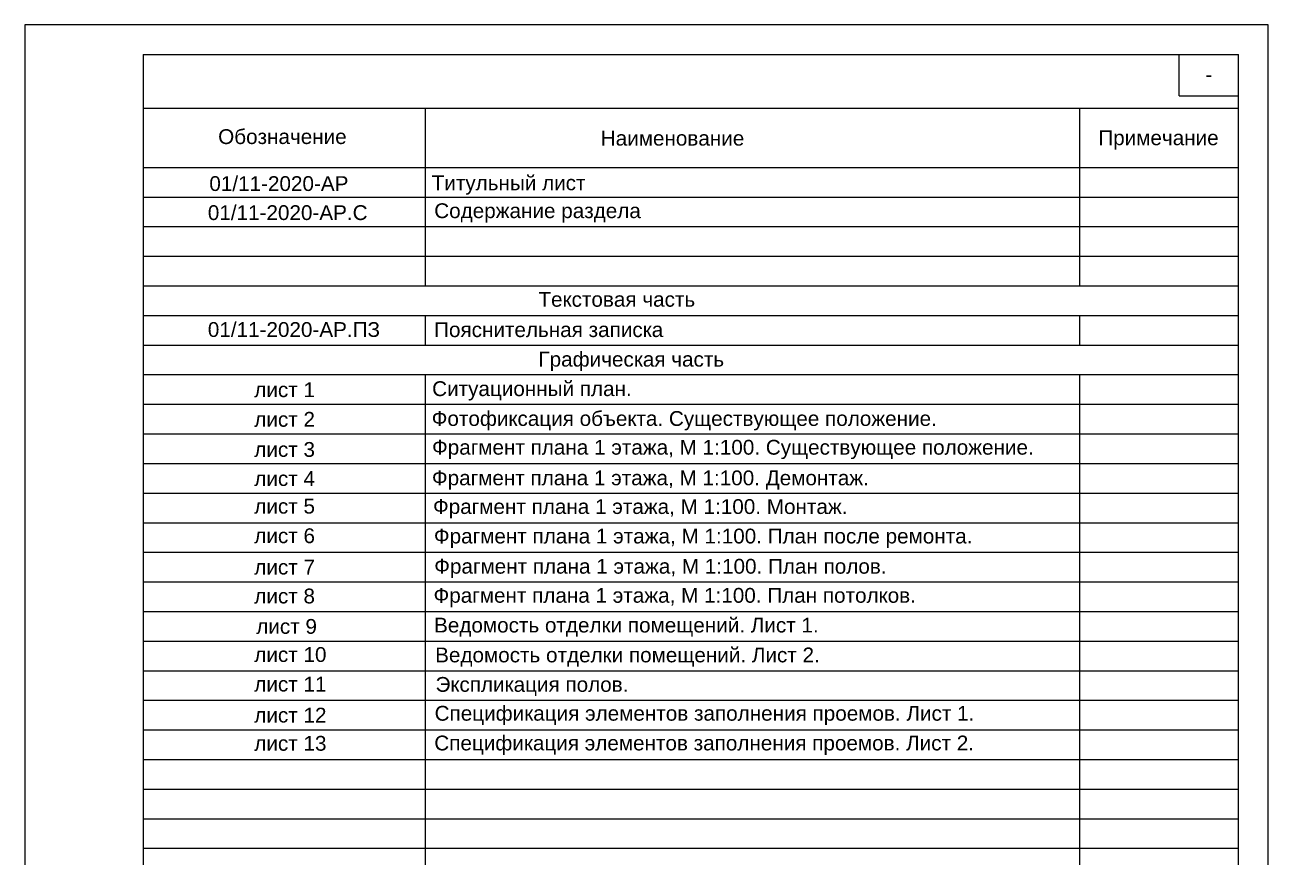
# Model space of a CAD drawing. Header units: metres. Extents: x -163 to 308, y -116 to 9.
# Drawn here: x -75.78 to -54.78, y -9.12 to 4.94 of the extents above; entities that cross this region are included whole.
import ezdxf
from ezdxf.enums import TextEntityAlignment as Align

# ---------------------------------------------------------------- set-up
doc = ezdxf.new("R2010")
doc.units = ezdxf.units.M
doc.header["$MEASUREMENT"] = 0
for name, color, linetype, lineweight in [('Level 1', 7, 'Continuous', 0), ('Level 50', 7, 'Continuous', 0), ('Level 63', 7, 'Continuous', 0)]:
    doc.layers.add(name, color=color, linetype=linetype, lineweight=lineweight)
doc.styles.add('Style-Arial', font='arial.ttf')

# ---------------------------------------------------------------- blocks, each defined once
blk = doc.blocks.new('*U282')
at = {"layer": 'Level 50', "color": 7, "linetype": 'Continuous', "lineweight": 0}
for p, q in [((10.511, 14.85), (-10.489, 14.85)), ((-10.489, 14.85), (-10.489, -14.85)), ((10.511, -14.85), (10.511, 14.85))]:
    blk.add_line(p, q, dxfattribs=at)
at = {"layer": 'Level 50', "color": 7, "linetype": 'Continuous', "lineweight": 13}
for p, q in [((-8.489, 14.35), (-8.489, -14.35)), ((-8.489, 14.35), (10.011, 14.35)), ((9.011, 13.65), (9.011, 14.35)), ((10.011, -14.35), (10.011, 14.35)), ((9.011, 13.65), (10.011, 13.65))]:
    blk.add_line(p, q, dxfattribs=at)
at = {"layer": 'Level 50', "color": 7, "linetype": 'Continuous', "lineweight": 30, "style": 'Style-Arial'}
blk.add_text('-', height=0.25, dxfattribs=at).set_placement((9.511, 14.014), align=Align.MIDDLE_CENTER)

msp = doc.modelspace()

# ---------------------------------------------------------------- linework, layer by layer
at = {"color": 7, "linetype": 'Continuous', "lineweight": 0}
for p, q in [((-55.2794834, 2.02664473), (-73.77947456, 2.02664473)), ((-55.2794834, 1.52664473), (-73.77947456, 1.52664473)), ((-55.2794834, 1.02664473), (-73.77947456, 1.02664473)), ((-55.2794834, -1.47335527), (-73.77947456, -1.47335527)), ((-55.2794834, -1.97335527), (-73.77947456, -1.97335527)), ((-55.2794834, -2.47335527), (-73.77947456, -2.47335527)), ((-55.2794834, -2.97335527), (-73.77947456, -2.97335527)), ((-55.2794834, -3.47335527), (-73.77947456, -3.47335527)), ((-55.2794834, -3.97335527), (-73.77947456, -3.97335527)), ((-55.2794834, -4.47335527), (-73.77947456, -4.47335527)), ((-55.2794834, -4.47335527), (-73.77947456, -4.47335527)), ((-55.2794834, -4.97335527), (-73.77947456, -4.97335527)), ((-55.2794834, -4.97335527), (-73.77947456, -4.97335527)), ((-55.2794834, -5.47335527), (-73.77947456, -5.47335527)), ((-55.2794834, -5.47335527), (-73.77947456, -5.47335527)), ((-55.2794834, -5.47335527), (-73.77947456, -5.47335527)), ((-55.2794834, -5.97335527), (-73.77947456, -5.97335527)), ((-55.2794834, -6.47335527), (-73.77947456, -6.47335527)), ((-55.2794834, -6.97335527), (-73.77947456, -6.97335527)), ((-55.2794834, -7.47335527), (-73.77947456, -7.47335527)), ((-55.2794834, -7.97335527), (-73.77947456, -7.97335527)), ((-55.2794834, -8.47335527), (-73.77947456, -8.47335527)), ((-55.2794834, -8.97335527), (-73.77947456, -8.97335527))]:
    msp.add_line(p, q, dxfattribs=at)
at = {"color": 7, "linetype": 'Continuous', "lineweight": 13}
for p, q in [((-55.2794834, 0.52664473), (-73.77947456, 0.52664473)), ((-55.2794834, 0.02664473), (-73.77947456, 0.02664473)), ((-55.2794834, -0.47335527), (-73.77947456, -0.47335527)), ((-55.2794834, -0.97335527), (-73.77947456, -0.97335527)), ((-69.01373663, -10.47335527), (-69.01373663, -0.97335527)), ((-57.95825561, -10.47335527), (-57.95825561, -0.97335527))]:
    msp.add_line(p, q, dxfattribs=at)
at = {"layer": 'Level 1', "color": 7, "linetype": 'Continuous', "lineweight": 13}
for p, q in [((-69.01373663, 0.52664473), (-69.01373663, 3.52664473)), ((-57.95825561, 0.52664473), (-57.95825561, 3.52664473)), ((-55.2794834, 2.52664473), (-73.77947456, 2.52664473)), ((-69.01373663, -0.47335527), (-69.01373663, 0.02664473)), ((-57.95825561, -0.47335527), (-57.95825561, 0.02664473))]:
    msp.add_line(p, q, dxfattribs=at)
at = {"layer": 'Level 1', "color": 7, "linetype": 'Continuous', "lineweight": 13, "flags": 128}
msp.add_lwpolyline([(-55.2794834, 3.52664473), (-73.77947456, 3.52664473)], dxfattribs=at)

# ---------------------------------------------------------------- block references
at = {"layer": 'Level 63', "color": 7, "linetype": 'Continuous', "lineweight": 13}
msp.add_blockref('*U282', (-65.29081959, -9.9099069), dxfattribs=at)

# ---------------------------------------------------------------- texts
at = {"color": 7, "linetype": 'Continuous', "lineweight": 0, "style": 'Style-Arial'}
for s, p in [('01/11-2020-АР', (-72.66330481, 2.38459371)), ('01/11-2020-АР.С', (-72.68893158, 1.89374352)), ('Содержание раздела', (-68.86508849, 1.92624773))]:
    msp.add_text(s, height=0.25, dxfattribs=at).set_placement(p, align=Align.TOP_LEFT)
at = {"color": 7, "linetype": 'Continuous', "lineweight": 13, "style": 'Style-Arial'}
for s, p in [('Текстовая часть', (-67.10487213, 0.42968137)), ('01/11-2020-АР.ПЗ', (-72.68893158, -0.08056505)), ('Графическая часть', (-67.10487213, -0.58201542)), ('лист 1', (-71.90373109, -1.09719508)), ('лист 2', (-71.90373109, -1.59719508)), ('лист 3', (-71.90373109, -2.10581365)), ('лист 4', (-71.90373109, -2.59719508)), ('лист 5', (-71.90373109, -3.06436967)), ('лист 6', (-71.90373109, -3.5635632)), ('лист 7', (-71.90373109, -4.09301817)), ('лист 8', (-71.90373109, -4.58144992)), ('лист 9', (-71.87070589, -5.09494707)), ('лист 10', (-71.90373109, -5.56963151)), ('лист 11', (-71.90373109, -6.0691147)), ('лист 12', (-71.90373109, -6.59309666)), ('лист 13', (-71.90373109, -7.06939965))]:
    msp.add_text(s, height=0.25, dxfattribs=at).set_placement(p, align=Align.TOP_LEFT)
msp.add_text('Пояснительная записка', height=0.25, dxfattribs=at).set_placement((-66.93197258, -0.20767492), align=Align.MIDDLE_CENTER)
at = {"color": 1, "linetype": 'Continuous', "lineweight": 13, "char_height": 0.25, "attachment_point": 5, "line_spacing_factor": 0.6, "style": 'Style-Arial'}
for s, insert in [('Ситуационный план.', (-67.21466693, -1.24222743)), ('Фотофиксация объекта. Существующее положение.', (-64.64143965, -1.74608086)), ('Фрагмент плана 1 этажа, М 1:100. Существующее положение.', (-63.8202477, -2.23184016)), ('Фрагмент плана 1 этажа, М 1:100. Демонтаж.', (-65.2136738, -2.74889671)), ('Фрагмент плана 1 этажа, М 1:100. Монтаж.', (-65.38515146, -3.23337991)), ('Фрагмент плана 1 этажа, М 1:100. План после ремонта.', (-64.32220129, -3.73142803))]:
    msp.add_mtext(s, dxfattribs=dict(at, insert=insert))
at = {"color": 7, "linetype": 'Continuous', "lineweight": 0, "char_height": 0.25, "attachment_point": 5, "line_spacing_factor": 0.6, "style": 'Style-Arial'}
for s, insert in [('Фрагмент плана 1 этажа, М 1:100. План полов.', (-65.04472641, -4.24188852)), ('Фрагмент плана 1 этажа, М 1:100. План потолков.', (-64.80297884, -4.73283797)), ('Экспликация полов.', (-67.21390313, -6.23566646)), ('Спецификация элементов заполнения проемов. Лист 1.', (-64.30015297, -6.72480597)), ('Спецификация элементов заполнения проемов. Лист 2.', (-64.30547933, -7.22681946))]:
    msp.add_mtext(s, dxfattribs=dict(at, insert=insert))
at = {"color": 7, "linetype": 'Continuous', "lineweight": 13, "char_height": 0.25, "attachment_point": 5, "line_spacing_factor": 0.6, "style": 'Style-Arial'}
for s, insert in [('Ведомость отделки помещений. Лист 1.', (-65.61912451, -5.23368201)), ('Ведомость отделки помещений. Лист 2.', (-65.60098999, -5.73775242))]:
    msp.add_mtext(s, dxfattribs=dict(at, insert=insert))
at = {"layer": 'Level 1', "color": 7, "linetype": 'Continuous', "lineweight": 13, "style": 'Style-Arial'}
for s, p in [('Обозначение', (-71.42903779, 3.05248279)), ('Наименование', (-64.83972984, 3.02599246)), ('Примечание', (-56.63147192, 3.03325247)), ('Титульный лист', (-67.60882591, 2.27195477))]:
    msp.add_text(s, height=0.25, dxfattribs=at).set_placement(p, align=Align.MIDDLE_CENTER)

doc.saveas('drawing.dxf')
